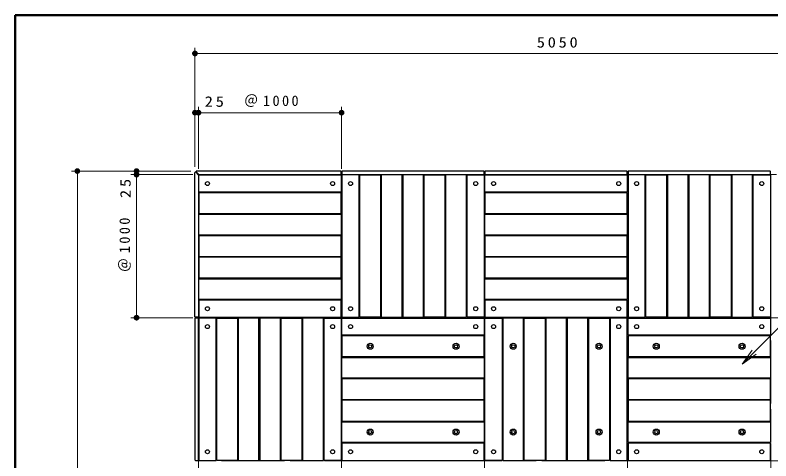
# Model space of a CAD drawing. Units: millimetres on the paper, with parts at other scales. Extents: x -385 to 0, y -594 to 267.
# Drawn here: x -385 to -252.9, y 189.1 to 267 of the extents above; entities that cross this region are included whole.
import ezdxf

# ---------------------------------------------------------------- set-up
doc = ezdxf.new("R2010")
doc.units = ezdxf.units.MM
doc.linetypes.add('USER2', pattern=[6, 3, -1, 1, -1])
doc.layers.add('1_40', color=7, linetype='Continuous', lineweight=25)
doc.layers.add('LY_3', color=7, linetype='Continuous', lineweight=13)
doc.styles.add('ＭＳ ゴシック', font='')
doc.styles.get('ＭＳ ゴシック').set_extended_font_data('MS Gothic')

# ---------------------------------------------------------------- blocks, each defined once
blk = doc.blocks.new('filled_dot')
at = {"color": 0, "linetype": 'Continuous', "lineweight": -2, "const_width": 1.25}
blk.add_lwpolyline([(-0.625, 0, 1), (0.625, 0, 1)], format="xyb", close=True, dxfattribs=at)

msp = doc.modelspace()

# ---------------------------------------------------------------- linework, layer by layer
at = {"layer": '1_40', "lineweight": 13}
for p, q in [((-353.569, 240.473), (-353.569, 261.3)), ((-353.569, 260.3), (-227.319, 260.3)), ((-353.569, 240.473), (-353.569, 250.948)), ((-353.569, 249.948), (-347.941, 249.948)), ((-352.944, 240.118), (-352.944, 250.948)), ((-352.944, 249.948), (-327.944, 249.948)), ((-327.944, 240.118), (-327.944, 250.948)), ((-354.299, 239.743), (-375.126, 239.743)), ((-374.126, 113.493), (-374.126, 239.743)), ((-354.299, 239.743), (-364.774, 239.743)), ((-353.944, 239.118), (-364.774, 239.118)), ((-353.944, 239.118), (-364.774, 239.118)), ((-363.774, 234.949), (-363.774, 239.743)), ((-363.774, 214.118), (-363.774, 239.118)), ((-353.944, 214.118), (-364.774, 214.118)), ((-257.935, 205.986), (-256.167, 208.461)), ((-257.935, 205.986), (-255.813, 208.108)), ((-255.46, 207.754), (-257.935, 205.986))]:
    msp.add_line(p, q, dxfattribs=at)
at = {"layer": '1_40', "color": 32}
for p, q in [((-353.569, 214.255), (-353.569, 239.473)), ((-353.441, 239.526), (-352.966, 239.051)), ((-353.352, 239.615), (-352.877, 239.14)), ((-328.081, 239.743), (-353.299, 239.743)), ((-352.824, 239.118), (-328.081, 239.118)), ((-328.006, 239.193), (-328.006, 239.668)), ((-327.881, 239.668), (-327.881, 239.193)), ((-303.081, 239.743), (-327.806, 239.743)), ((-327.806, 239.118), (-303.081, 239.118)), ((-303.006, 239.193), (-303.006, 239.668)), ((-302.881, 239.668), (-302.881, 239.193)), ((-278.081, 239.743), (-302.806, 239.743)), ((-302.806, 239.118), (-278.081, 239.118)), ((-278.006, 239.193), (-278.006, 239.668)), ((-277.881, 239.668), (-277.881, 239.193)), ((-253.081, 239.743), (-277.806, 239.743)), ((-277.806, 239.118), (-253.081, 239.118)), ((-253.006, 239.193), (-253.006, 239.668)), ((-352.944, 238.998), (-352.944, 214.255)), ((-353.019, 214.18), (-353.494, 214.18)), ((-353.019, 214.055), (-353.494, 214.055)), ((-353.569, 213.98), (-353.569, 189.255)), ((-352.944, 189.255), (-352.944, 213.98)), ((-353.494, 189.18), (-353.019, 189.18))]:
    msp.add_line(p, q, dxfattribs=at)
at = {"layer": '1_40', "linetype": 'USER2', "lineweight": 13}
for p, q in [((-352.944, 239.118), (-352.944, 214.118)), ((-327.944, 239.118), (-352.944, 239.118)), ((-302.944, 239.118), (-327.944, 239.118)), ((-327.944, 239.118), (-327.944, 214.118)), ((-327.944, 214.118), (-327.944, 239.118)), ((-302.944, 239.118), (-302.944, 214.118)), ((-277.944, 239.118), (-302.944, 239.118)), ((-302.944, 214.118), (-302.944, 239.118)), ((-252.944, 239.118), (-277.944, 239.118)), ((-277.944, 239.118), (-277.944, 214.118)), ((-277.944, 214.118), (-277.944, 239.118)), ((-252.944, 239.118), (-252.944, 214.118)), ((-227.944, 239.118), (-252.944, 239.118)), ((-252.944, 214.118), (-252.944, 239.118)), ((-327.944, 214.118), (-352.944, 214.118)), ((-352.944, 214.118), (-352.944, 189.118)), ((-352.944, 214.118), (-327.944, 214.118)), ((-327.944, 214.118), (-327.944, 189.118)), ((-302.944, 214.118), (-327.944, 214.118)), ((-327.944, 214.118), (-302.944, 214.118)), ((-327.944, 189.118), (-327.944, 214.118)), ((-327.944, 214.118), (-327.944, 189.118)), ((-302.944, 214.118), (-327.944, 214.118)), ((-302.944, 189.118), (-302.944, 214.118)), ((-277.944, 214.118), (-302.944, 214.118)), ((-302.944, 214.118), (-302.944, 189.118)), ((-302.944, 214.118), (-277.944, 214.118)), ((-302.944, 189.118), (-302.944, 214.118)), ((-277.944, 214.118), (-302.944, 214.118)), ((-302.944, 214.118), (-302.944, 189.118)), ((-277.944, 189.118), (-277.944, 214.118)), ((-277.944, 214.118), (-277.944, 189.118)), ((-252.944, 214.118), (-277.944, 214.118)), ((-277.944, 214.118), (-252.944, 214.118)), ((-277.944, 214.118), (-277.944, 189.118)), ((-252.944, 214.118), (-277.944, 214.118)), ((-277.944, 189.118), (-277.944, 214.118)), ((-252.944, 189.118), (-252.944, 214.118)), ((-252.944, 214.118), (-227.944, 214.118)), ((-227.944, 214.118), (-252.944, 214.118)), ((-252.944, 214.118), (-252.944, 189.118)), ((-252.944, 189.118), (-252.944, 214.118)), ((-352.944, 189.118), (-352.944, 164.118)), ((-327.944, 189.118), (-352.944, 189.118)), ((-352.944, 189.118), (-327.944, 189.118)), ((-302.944, 189.118), (-327.944, 189.118)), ((-327.944, 189.118), (-327.944, 164.118)), ((-327.944, 189.118), (-302.944, 189.118)), ((-327.944, 164.118), (-327.944, 189.118)), ((-327.944, 189.118), (-302.944, 189.118)), ((-302.944, 189.118), (-327.944, 189.118)), ((-327.944, 189.118), (-327.944, 164.118)), ((-302.944, 164.118), (-302.944, 189.118)), ((-302.944, 189.118), (-302.944, 164.118)), ((-277.944, 189.118), (-302.944, 189.118)), ((-302.944, 189.118), (-277.944, 189.118)), ((-302.944, 164.118), (-302.944, 189.118)), ((-277.944, 189.118), (-302.944, 189.118)), ((-302.944, 189.118), (-302.944, 164.118)), ((-302.944, 189.118), (-277.944, 189.118)), ((-277.944, 164.118), (-277.944, 189.118)), ((-252.944, 189.118), (-277.944, 189.118)), ((-277.944, 189.118), (-277.944, 164.118)), ((-277.944, 189.118), (-252.944, 189.118)), ((-277.944, 164.118), (-277.944, 189.118)), ((-277.944, 189.118), (-252.944, 189.118)), ((-252.944, 189.118), (-277.944, 189.118)), ((-277.944, 189.118), (-277.944, 164.118)), ((-252.944, 164.118), (-252.944, 189.118)), ((-252.944, 189.118), (-227.944, 189.118)), ((-252.944, 189.118), (-252.944, 164.118)), ((-227.944, 189.118), (-252.944, 189.118)), ((-252.944, 164.118), (-252.944, 189.118))]:
    msp.add_line(p, q, dxfattribs=at)
at = {"layer": '1_40', "lineweight": 13}
msp.add_lwpolyline([(-257.935, 205.986), (-222.046, 241.875), (-176.406, 241.875)], dxfattribs=at)
at = {"layer": '1_40', "color": 40}
for points in [[(-328.006, 236.055), (-352.881, 236.055), (-352.881, 239.055), (-328.006, 239.055)], [(-324.881, 214.18), (-324.881, 239.055), (-327.881, 239.055), (-327.881, 214.18)], [(-321.131, 214.18), (-324.756, 214.18), (-324.756, 239.055), (-321.131, 239.055)], [(-317.381, 214.18), (-317.381, 239.055), (-321.006, 239.055), (-321.006, 214.18)], [(-317.256, 214.18), (-313.631, 214.18), (-313.631, 239.055), (-317.256, 239.055)], [(-313.506, 214.18), (-313.506, 239.055), (-309.881, 239.055), (-309.881, 214.18)], [(-309.756, 214.18), (-306.131, 214.18), (-306.131, 239.055), (-309.756, 239.055)], [(-306.006, 214.18), (-306.006, 239.055), (-303.006, 239.055), (-303.006, 214.18)], [(-278.006, 236.055), (-302.881, 236.055), (-302.881, 239.055), (-278.006, 239.055)], [(-274.881, 214.18), (-274.881, 239.055), (-277.881, 239.055), (-277.881, 214.18)], [(-271.131, 214.18), (-274.756, 214.18), (-274.756, 239.055), (-271.131, 239.055)], [(-267.381, 214.18), (-267.381, 239.055), (-271.006, 239.055), (-271.006, 214.18)], [(-267.256, 214.18), (-263.631, 214.18), (-263.631, 239.055), (-267.256, 239.055)], [(-263.506, 214.18), (-263.506, 239.055), (-259.881, 239.055), (-259.881, 214.18)], [(-259.756, 214.18), (-256.131, 214.18), (-256.131, 239.055), (-259.756, 239.055)], [(-256.006, 214.18), (-256.006, 239.055), (-253.006, 239.055), (-253.006, 214.18)], [(-328.006, 232.305), (-328.006, 235.93), (-352.881, 235.93), (-352.881, 232.305)], [(-278.006, 232.305), (-278.006, 235.93), (-302.881, 235.93), (-302.881, 232.305)], [(-328.006, 228.555), (-352.881, 228.555), (-352.881, 232.18), (-328.006, 232.18)], [(-278.006, 228.555), (-302.881, 228.555), (-302.881, 232.18), (-278.006, 232.18)], [(-328.006, 224.805), (-328.006, 228.43), (-352.881, 228.43), (-352.881, 224.805)], [(-278.006, 224.805), (-278.006, 228.43), (-302.881, 228.43), (-302.881, 224.805)], [(-328.006, 224.68), (-352.881, 224.68), (-352.881, 221.055), (-328.006, 221.055)], [(-278.006, 224.68), (-302.881, 224.68), (-302.881, 221.055), (-278.006, 221.055)], [(-328.006, 220.93), (-328.006, 217.305), (-352.881, 217.305), (-352.881, 220.93)], [(-278.006, 220.93), (-278.006, 217.305), (-302.881, 217.305), (-302.881, 220.93)], [(-328.006, 217.18), (-352.881, 217.18), (-352.881, 214.18), (-328.006, 214.18)], [(-278.006, 217.18), (-302.881, 217.18), (-302.881, 214.18), (-278.006, 214.18)], [(-349.881, 189.18), (-349.881, 214.055), (-352.881, 214.055), (-352.881, 189.18)], [(-346.131, 189.18), (-349.756, 189.18), (-349.756, 214.055), (-346.131, 214.055)], [(-342.381, 189.18), (-342.381, 214.055), (-346.006, 214.055), (-346.006, 189.18)], [(-342.256, 189.18), (-338.631, 189.18), (-338.631, 214.055), (-342.256, 214.055)], [(-338.506, 189.18), (-338.506, 214.055), (-334.881, 214.055), (-334.881, 189.18)], [(-334.756, 189.18), (-331.131, 189.18), (-331.131, 214.055), (-334.756, 214.055)], [(-331.006, 189.18), (-331.006, 214.055), (-328.006, 214.055), (-328.006, 189.18)], [(-303.006, 211.055), (-327.881, 211.055), (-327.881, 214.055), (-303.006, 214.055)], [(-299.881, 214.055), (-299.881, 189.18), (-302.881, 189.18), (-302.881, 214.055)], [(-296.131, 214.055), (-299.756, 214.055), (-299.756, 189.18), (-296.131, 189.18)], [(-292.381, 214.055), (-292.381, 189.18), (-296.006, 189.18), (-296.006, 214.055)], [(-288.631, 214.055), (-292.256, 214.055), (-292.256, 189.18), (-288.631, 189.18)], [(-288.506, 214.055), (-288.506, 189.18), (-284.881, 189.18), (-284.881, 214.055)], [(-284.756, 214.055), (-281.131, 214.055), (-281.131, 189.18), (-284.756, 189.18)], [(-281.006, 214.055), (-281.006, 189.18), (-278.006, 189.18), (-278.006, 214.055)], [(-253.006, 211.055), (-277.881, 211.055), (-277.881, 214.055), (-253.006, 214.055)], [(-303.006, 207.305), (-303.006, 210.93), (-327.881, 210.93), (-327.881, 207.305)], [(-253.006, 207.305), (-253.006, 210.93), (-277.881, 210.93), (-277.881, 207.305)], [(-303.006, 203.555), (-327.881, 203.555), (-327.881, 207.18), (-303.006, 207.18)], [(-253.006, 203.555), (-277.881, 203.555), (-277.881, 207.18), (-253.006, 207.18)], [(-303.006, 199.805), (-303.006, 203.43), (-327.881, 203.43), (-327.881, 199.805)], [(-253.006, 199.805), (-253.006, 203.43), (-277.881, 203.43), (-277.881, 199.805)], [(-303.006, 199.68), (-327.881, 199.68), (-327.881, 196.055), (-303.006, 196.055)], [(-253.006, 199.68), (-277.881, 199.68), (-277.881, 196.055), (-253.006, 196.055)], [(-303.006, 195.93), (-303.006, 192.305), (-327.881, 192.305), (-327.881, 195.93)], [(-253.006, 195.93), (-253.006, 192.305), (-277.881, 192.305), (-277.881, 195.93)], [(-303.006, 192.18), (-327.881, 192.18), (-327.881, 189.18), (-303.006, 189.18)], [(-253.006, 192.18), (-277.881, 192.18), (-277.881, 189.18), (-253.006, 189.18)]]:
    msp.add_lwpolyline(points, close=True, dxfattribs=at)
for centre in [(-351.381, 237.555), (-329.506, 237.555), (-326.381, 237.555), (-304.506, 237.555), (-301.381, 237.555), (-279.506, 237.555), (-276.381, 237.555), (-254.506, 237.555), (-351.381, 215.68), (-329.506, 215.68), (-326.381, 215.68), (-304.506, 215.68), (-301.381, 215.68), (-279.506, 215.68), (-276.381, 215.68), (-254.506, 215.68), (-351.381, 212.555), (-329.506, 212.555), (-326.381, 212.555), (-304.506, 212.555), (-301.381, 212.555), (-279.506, 212.555), (-276.381, 212.555), (-254.506, 212.555), (-351.381, 190.68), (-329.506, 190.68), (-326.381, 190.68), (-304.506, 190.68), (-301.381, 190.68), (-279.506, 190.68), (-276.381, 190.68), (-254.506, 190.68)]:
    msp.add_circle(centre, 0.35, dxfattribs=at)
at = {"layer": '1_40'}
for centre, radius in [((-322.944, 209.118), 0.525), ((-322.944, 209.118), 0.275), ((-307.944, 209.118), 0.525), ((-307.944, 209.118), 0.275), ((-297.944, 209.118), 0.525), ((-297.944, 209.118), 0.275), ((-282.944, 209.118), 0.525), ((-282.944, 209.118), 0.275), ((-272.944, 209.118), 0.525), ((-272.944, 209.118), 0.275), ((-257.944, 209.118), 0.525), ((-257.944, 209.118), 0.275), ((-322.944, 194.118), 0.525), ((-322.944, 194.118), 0.275), ((-307.944, 194.118), 0.525), ((-307.944, 194.118), 0.275), ((-297.944, 194.118), 0.525), ((-297.944, 194.118), 0.275), ((-282.944, 194.118), 0.525), ((-282.944, 194.118), 0.275), ((-272.944, 194.118), 0.525), ((-272.944, 194.118), 0.275), ((-257.944, 194.118), 0.525), ((-257.944, 194.118), 0.275)]:
    msp.add_circle(centre, radius, dxfattribs=at)
at = {"layer": '1_40', "color": 32}
for centre, start, end in [((-353.494, 239.473), 45, 180), ((-353.299, 239.668), 90, 225), ((-352.824, 239.193), 225, 270), ((-328.081, 239.668), 0, 90), ((-328.081, 239.193), 270, 0), ((-327.806, 239.668), 90, 180), ((-327.806, 239.193), 180, 270), ((-303.081, 239.668), 0, 90), ((-303.081, 239.193), 270, 0), ((-302.806, 239.668), 90, 180), ((-302.806, 239.193), 180, 270), ((-278.081, 239.668), 0, 90), ((-278.081, 239.193), 270, 0), ((-277.806, 239.668), 90, 180), ((-277.806, 239.193), 180, 270), ((-253.081, 239.668), 0, 90), ((-253.081, 239.193), 270, 0), ((-353.019, 238.998), 0, 45), ((-353.494, 214.255), 180, 270), ((-353.494, 213.98), 90, 180), ((-353.019, 214.255), 270, 0), ((-353.019, 213.98), 0, 90), ((-353.494, 189.255), 180, 270), ((-353.019, 189.255), 270, 0)]:
    msp.add_arc(centre, 0.075, start, end, dxfattribs=at)
at = {"layer": 'LY_3', "lineweight": 50}
for p, q in [((-385, 267), (-385, 0)), ((0, 267), (-385, 267))]:
    msp.add_line(p, q, dxfattribs=at)

# ---------------------------------------------------------------- block references
at = {"layer": '1_40', "lineweight": 13, "xscale": 0.4, "yscale": 0.4}
for p in [(-353.569, 260.3), (-353.569, 249.948), (-352.944, 249.948)]:
    msp.add_blockref('filled_dot', p, dxfattribs=at)
for p, rotation in [((-352.944, 249.948), 180), ((-327.944, 249.948), 180), ((-374.126, 239.743), 270), ((-363.774, 239.743), 270), ((-363.774, 239.118), 90), ((-363.774, 239.118), 270), ((-363.774, 214.118), 90)]:
    msp.add_blockref('filled_dot', p, dxfattribs=dict(at, rotation=rotation))

# ---------------------------------------------------------------- texts
at = {"layer": '1_40', "char_height": 1.833, "attachment_point": 8, "style": 'ＭＳ ゴシック'}
for s, insert in [('\\T1.33;\\W1.15;5050', (-290.016, 261.3)), ('\\T1.34;\\W1.15;25', (-349.941, 250.948)), ('\\T1.33;＠1000', (-340.02, 250.948))]:
    msp.add_mtext(s, dxfattribs=dict(at, insert=insert))
at = {"layer": '1_40', "char_height": 1.833, "attachment_point": 8, "rotation": 90, "style": 'ＭＳ ゴシック'}
for s, insert in [('\\T1.34;\\W1.15;25', (-364.774, 236.949)), ('\\T1.33;＠1000', (-364.774, 227.042))]:
    msp.add_mtext(s, dxfattribs=dict(at, insert=insert))

doc.saveas('drawing.dxf')
